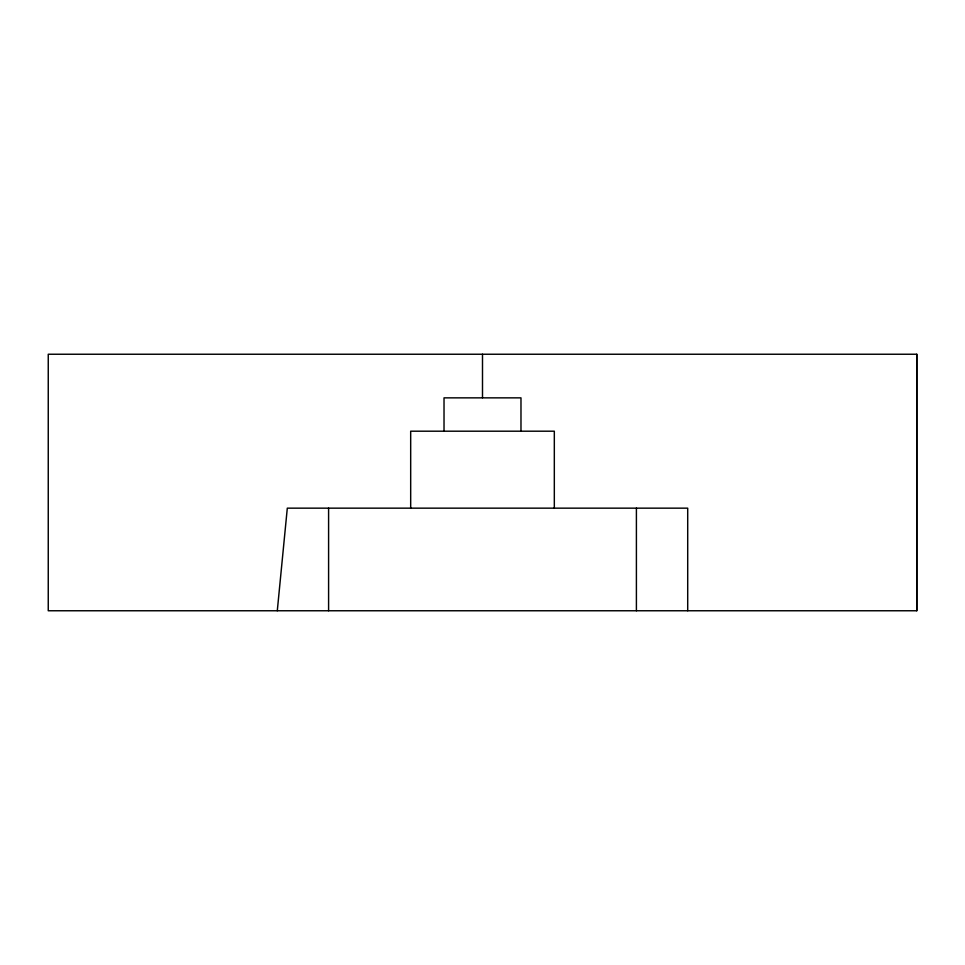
<?xml version="1.0" encoding="UTF-8"?>
<svg xmlns="http://www.w3.org/2000/svg" width="965" height="965" viewBox="0 0 965 965"><rect width="100%" height="100%" fill="white"/><g stroke="black" fill="none" stroke-linecap="round" stroke-linejoin="round"><path stroke-width="1.45" d="M916.75 610.761L916.75 354.239L48.25 354.239L48.25 610.761L916.75 610.761L916.75 354.239M277.293 610.761L287.305 508.157L687.707 508.157L687.707 610.761M636.405 508.157L636.405 610.761M554.32 508.157L554.32 431.198L410.68 431.198L410.68 508.157M520.979 431.198L520.979 397.857L444.021 397.857L444.021 431.198M482.5 354.239L482.5 397.749M328.595 508.157L328.595 610.761"/></g></svg>
